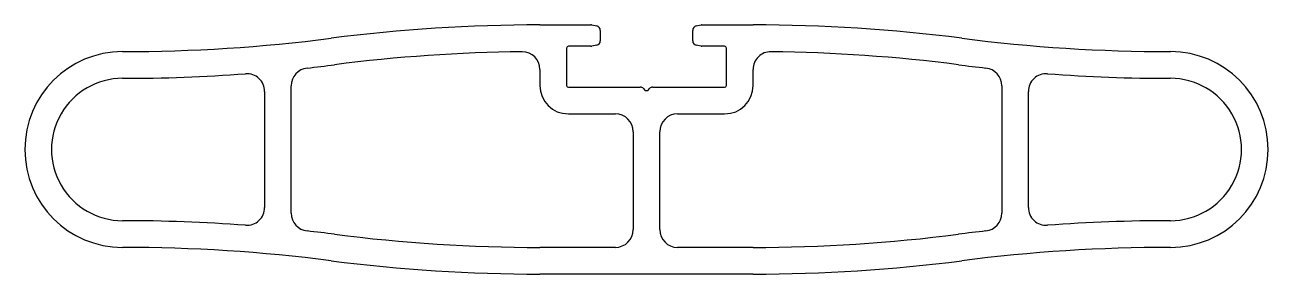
# Model space of a CAD drawing. Extents: x 2892.6 to 2962.6, y 1425 to 1439.
import ezdxf

# ---------------------------------------------------------------- set-up
doc = ezdxf.new("R2010")
doc.units = 0
doc.layers.get('0').update_dxf_attribs({"linetype": 'CONTINUOUS'})

msp = doc.modelspace()

# ---------------------------------------------------------------- linework, layer by layer
for p, q in [((2921.604, 1439.048), (2924.479, 1439.048)), ((2924.528, 1439.044), (2924.803, 1438.989)), ((2925.004, 1438.743), (2925.004, 1438.153)), ((2930.204, 1438.153), (2930.204, 1438.743)), ((2930.405, 1438.989), (2930.68, 1439.044)), ((2930.729, 1439.048), (2933.604, 1439.048)), ((2924.479, 1437.848), (2923.204, 1437.848)), ((2924.803, 1437.908), (2924.528, 1437.853)), ((2930.68, 1437.853), (2930.405, 1437.908)), ((2932.004, 1437.848), (2930.729, 1437.848)), ((2923.104, 1437.748), (2923.104, 1435.648)), ((2932.104, 1435.648), (2932.104, 1437.748)), ((2921.604, 1436.543), (2921.604, 1435.648)), ((2933.604, 1435.648), (2933.604, 1436.543)), ((2906.104, 1435.307), (2906.104, 1428.79)), ((2907.604, 1428.466), (2907.604, 1435.631)), ((2923.204, 1435.548), (2927.251, 1435.548)), ((2927.427, 1435.475), (2927.498, 1435.404)), ((2927.71, 1435.404), (2927.781, 1435.475)), ((2927.958, 1435.548), (2932.004, 1435.548)), ((2947.605, 1435.631), (2947.605, 1428.466)), ((2949.105, 1428.79), (2949.105, 1435.307)), ((2923.204, 1434.048), (2925.854, 1434.048)), ((2929.354, 1434.048), (2932.004, 1434.048)), ((2926.854, 1433.048), (2926.854, 1427.548)), ((2928.354, 1427.548), (2928.354, 1433.048)), ((2925.854, 1426.548), (2921.604, 1426.548)), ((2933.604, 1426.548), (2929.354, 1426.548)), ((2933.604, 1425.048), (2921.604, 1425.048))]:
    msp.add_line(p, q)
for centre, radius, start, end in [((2921.604, 1346.63), 92.418, 89.99998, 97.30451), ((2924.479, 1438.798), 0.25, 78.69078, 90), ((2924.754, 1438.743), 0.25, 360, 78.69078), ((2930.454, 1438.743), 0.25, 101.30922, 180), ((2930.729, 1438.798), 0.25, 90, 101.30922), ((2933.604, 1346.631), 92.418, 82.69553, 90.00008), ((2898.103, 1529.968), 92.42, 269.99996, 277.30432), ((2923.204, 1437.748), 0.1, 90, 180), ((2924.479, 1438.098), 0.25, 270, 281.30922), ((2924.754, 1438.153), 0.25, 281.30922, 0), ((2930.454, 1438.153), 0.25, 180, 258.69078), ((2930.729, 1438.098), 0.25, 258.69078, 270), ((2932.004, 1437.748), 0.1, 0, 90), ((2957.105, 1529.969), 92.42, 262.69558, 269.99994), ((2898.103, 1432.048), 5.5, 90.00001, 270.00001), ((2921.604, 1346.628), 90.92, 90.63718, 97.30434), ((2920.604, 1436.667), 0.876, 89.99943, 90.72735), ((2920.604, 1436.543), 1, 0.00011, 89.99922), ((2934.604, 1436.543), 1, 89.36227, 179.36364), ((2933.604, 1346.629), 90.92, 82.69559, 89.36276), ((2957.105, 1432.048), 5.5, 270.00006, 89.99991), ((2908.604, 1435.631), 1, 96.35141, 180.00024), ((2898.108, 1529.924), 93.876, 276.35102, 277.30465), ((2934.48, 1436.543), 0.876, 179.27265, 180.00057), ((2957.099, 1529.91), 93.861, 262.69489, 263.64868), ((2946.605, 1435.631), 1, 0.0001, 83.64892), ((2898.103, 1432.048), 4, 89.99997, 270.00003), ((2898.103, 1529.966), 93.918, 269.99993, 274.2292), ((2905.104, 1435.307), 1, 359.99978, 94.24221), ((2950.105, 1435.307), 1, 85.77011, 179.99997), ((2957.105, 1529.969), 93.921, 265.77077, 270.00004), ((2957.105, 1432.048), 4, 269.99997, 90.00003), ((2923.204, 1435.648), 1.6, 180.00028, 269.99972), ((2923.204, 1435.648), 0.1, 180, 270), ((2927.251, 1435.298), 0.25, 45, 90), ((2927.604, 1435.51), 0.15, 225, 315), ((2927.958, 1435.298), 0.25, 90, 135), ((2932.004, 1435.648), 1.6, 269.9998, 359.99978), ((2932.004, 1435.648), 0.1, 270, 0), ((2925.854, 1433.048), 1, 0.00035, 90.00032), ((2929.354, 1433.048), 1, 90.00021, 179.99979), ((2905.104, 1428.79), 1, 265.77019, 0.00056), ((2950.105, 1428.79), 1, 179.99336, 274.23589), ((2898.103, 1334.127), 93.921, 85.77068, 89.99995), ((2908.604, 1428.466), 1, 180.0001, 263.64892), ((2946.605, 1428.466), 1, 276.35108, 359.9999), ((2957.105, 1334.127), 93.921, 90.00005, 94.22932), ((2898.108, 1334.172), 93.876, 82.69535, 83.64898), ((2925.854, 1427.548), 1, 269.99968, 359.99965), ((2929.354, 1427.548), 1, 180.00021, 269.99979), ((2957.098, 1334.186), 93.861, 96.3509, 97.30468), ((2921.604, 1517.467), 90.919, 262.69559, 270.00001), ((2933.604, 1517.467), 90.919, 269.99999, 277.30443), ((2898.103, 1334.128), 92.42, 82.69553, 89.99989), ((2957.105, 1334.128), 92.42, 90.00007, 97.30443), ((2921.604, 1517.468), 92.42, 262.69562, 269.99999), ((2933.604, 1517.468), 92.42, 270.00001, 277.30438)]:
    msp.add_arc(centre, radius, start, end)

doc.saveas('drawing.dxf')
